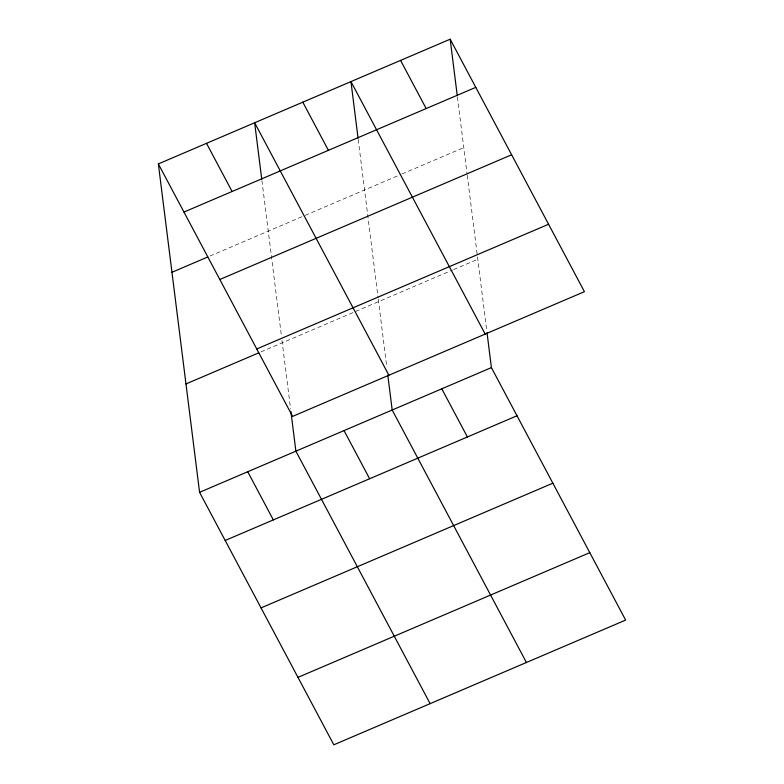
<?xml version="1.0" encoding="UTF-8"?>
<svg xmlns="http://www.w3.org/2000/svg" width="784" height="784" viewBox="0 0 784 784"><rect width="100%" height="100%" fill="white"/><g stroke="black" fill="none" stroke-linecap="round" stroke-linejoin="round"><path stroke-width="0.59" stroke-dasharray="3.92 2.94" d="M210.034 256.015L304.094 215.816M305.211 215.345L400.938 174.43M402.045 173.96L463.775 147.578M261.003 351.889L452.437 270.068M453.544 269.598L477.799 259.239M457.435 97L467.097 173.989M467.244 175.195L477.348 255.633M477.495 256.829L486.864 331.485M358.21 139.405L378.123 298.038M378.28 299.233L386.737 366.667M261.915 180.555L281.378 335.591M281.975 340.393L290.59 409.023"/><path stroke-width="1.18" d="M158.358 163.915L450.173 39.2L584.423 291.677L292.599 416.392L158.358 163.915L199.577 492.323L333.827 744.8L625.642 620.085L491.401 367.608L487.021 332.69M183.956 212.062L475.78 87.357M171.961 272.293L207.789 256.976M219.814 279.496L511.629 154.781M256.75 348.958L548.565 224.253M185.975 383.944L258.759 352.839M199.577 492.323L491.401 367.608M225.184 540.48L517.009 415.765M261.033 607.904L552.857 483.189M297.979 677.376L589.793 552.661M400.565 60.397L426.173 108.555M485.198 334.082L350.958 81.605L358.063 138.2M302.8 102.185L328.408 150.332M441.794 388.815L467.391 436.962M388.903 375.232L254.653 122.755L261.758 179.35M526.427 662.49L392.186 410.012L387.796 375.095M206.506 143.335L232.103 191.492M344.029 430.592L369.636 478.74M430.122 703.64L295.882 451.172L290.893 411.433M247.734 471.743L273.332 519.9M450.173 39.2L457.278 95.795"/></g></svg>
